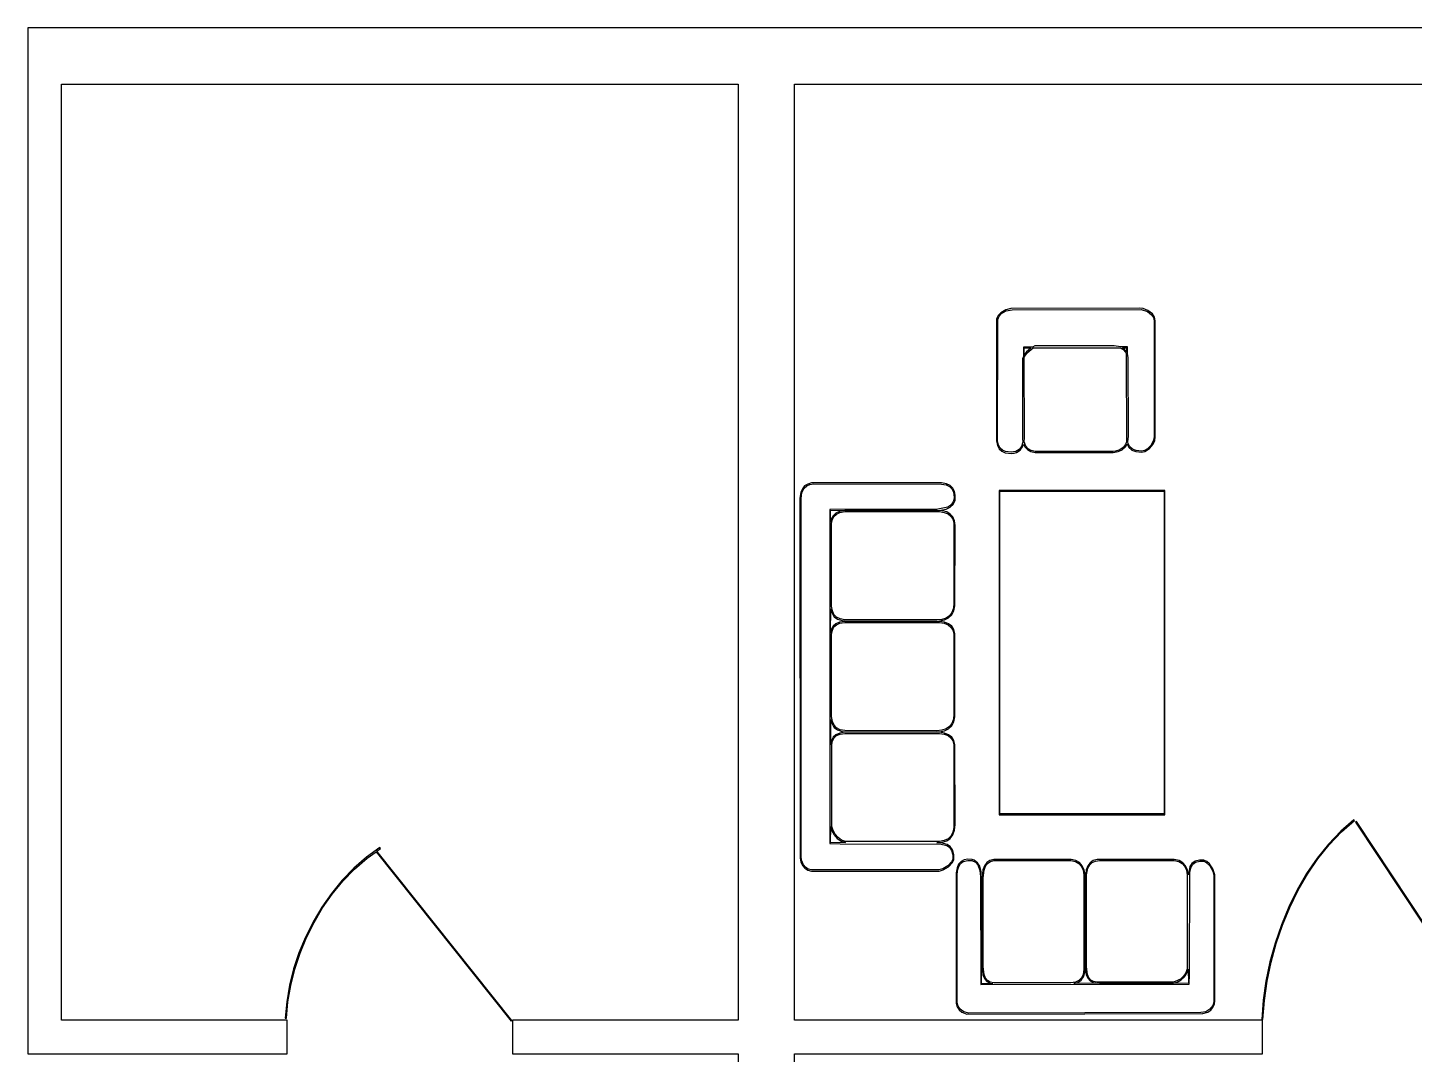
# Model space of a CAD drawing. Header units: metres. Extents: x -12.3 to 21.7, y -8.9 to 7.5.
# Drawn here: x -12.35 to -6.2, y 2.9 to 7.45 of the extents above; entities that cross this region are included whole.
import ezdxf

# ---------------------------------------------------------------- set-up
doc = ezdxf.new("R2010")
doc.units = ezdxf.units.M

msp = doc.modelspace()

# ---------------------------------------------------------------- linework, layer by layer
for p, q in [((10.35, 7.45), (-12.35, 7.45)), ((-12.35, 7.45), (-12.35, 2.89999)), ((-12.2, 3.04999), (-12.2, 7.2)), ((-12.2, 7.2), (-9.2, 7.2)), ((-9.2, 7.2), (-9.2, 3.04999)), ((-8.95, 3.04999), (-8.95, 7.2)), ((-8.95, 7.2), (-5.17499, 7.2)), ((-8.05345, 6.15814), (-8.05389, 5.6179)), ((-8.04655, 6.17412), (-8.05345, 6.15814)), ((-8.04892, 5.61838), (-8.04857, 6.15712)), ((-8.04857, 6.15712), (-8.0424, 6.17133)), ((-8.03493, 6.18652), (-8.04655, 6.17412)), ((-8.0424, 6.17133), (-8.03178, 6.18263)), ((-8.01309, 6.1989), (-8.03493, 6.18652)), ((-8.03178, 6.18263), (-8.01128, 6.19424)), ((-7.99107, 6.20445), (-8.01309, 6.1989)), ((-8.01128, 6.19424), (-7.98459, 6.19983)), ((-7.41766, 6.20668), (-7.99107, 6.20445)), ((-7.98459, 6.19983), (-7.41193, 6.20126)), ((-7.40428, 6.2049), (-7.41766, 6.20668)), ((-7.41193, 6.20126), (-7.38469, 6.19182)), ((-7.38226, 6.19618), (-7.40428, 6.2049)), ((-7.38469, 6.19182), (-7.36624, 6.17755)), ((-7.36253, 6.18089), (-7.38226, 6.19618)), ((-7.36624, 6.17755), (-7.35799, 6.16515)), ((-7.35341, 6.16716), (-7.36253, 6.18089)), ((-7.35799, 6.16515), (-7.35486, 6.15076)), ((-7.35486, 6.15076), (-7.35486, 5.636)), ((-7.34987, 6.15103), (-7.35341, 6.16716)), ((-7.34987, 5.6358), (-7.34987, 6.15103)), ((-7.89476, 6.03419), (-7.93459, 6.03412)), ((-7.93459, 6.03412), (-7.93459, 5.99287)), ((-7.93105, 6.03058), (-7.90175, 6.02983)), ((-7.93094, 5.99971), (-7.93105, 6.03058)), ((-7.90175, 6.02983), (-7.92126, 6.01265)), ((-7.91754, 6.00931), (-7.89075, 6.03065)), ((-7.88338, 6.03922), (-7.89476, 6.03419)), ((-7.89075, 6.03065), (-7.50523, 6.03108)), ((-7.53265, 6.04001), (-7.88338, 6.03922)), ((-7.50345, 6.03575), (-7.53265, 6.04001)), ((-7.50523, 6.03108), (-7.49202, 6.02348)), ((-7.4734, 6.03503), (-7.50345, 6.03575)), ((-7.49481, 6.03146), (-7.47693, 6.03149)), ((-7.48882, 6.02731), (-7.49481, 6.03146)), ((-7.47774, 6.01378), (-7.48882, 6.02731)), ((-7.47693, 6.03149), (-7.47774, 6.01378)), ((-7.4734, 6.00426), (-7.4734, 6.03503)), ((-7.93861, 5.98164), (-7.93915, 5.62859)), ((-7.93459, 5.99287), (-7.93861, 5.98164)), ((-7.92126, 6.01265), (-7.93094, 5.99971)), ((-7.93089, 5.98911), (-7.91754, 6.00931)), ((-7.92958, 5.6313), (-7.93089, 5.98911)), ((-7.49202, 6.02348), (-7.48096, 6.00961)), ((-7.48096, 6.00961), (-7.47823, 6.00291)), ((-7.47823, 6.00291), (-7.47678, 5.61433)), ((-7.46938, 5.98831), (-7.4734, 6.00426)), ((-7.46838, 5.63956), (-7.46938, 5.98831)), ((-8.05389, 5.6179), (-8.04977, 5.59824)), ((-8.04977, 5.59824), (-8.04163, 5.58302)), ((-8.04507, 5.59991), (-8.04892, 5.61838)), ((-8.03767, 5.58611), (-8.04507, 5.59991)), ((-7.93661, 5.61296), (-7.94337, 5.59354)), ((-7.93915, 5.62859), (-7.93661, 5.61296)), ((-7.93896, 5.59117), (-7.93385, 5.60382)), ((-7.93385, 5.60382), (-7.92841, 5.59233)), ((-7.93129, 5.6138), (-7.92958, 5.6313)), ((-7.92418, 5.595), (-7.93129, 5.6138)), ((-7.48155, 5.60217), (-7.49191, 5.58876)), ((-7.48224, 5.59195), (-7.4747, 5.60527)), ((-7.47678, 5.61433), (-7.48155, 5.60217)), ((-7.4747, 5.60527), (-7.46672, 5.58899)), ((-7.47168, 5.61403), (-7.46838, 5.63956)), ((-7.46942, 5.60487), (-7.47168, 5.61403)), ((-7.46275, 5.59203), (-7.46942, 5.60487)), ((-7.36789, 5.59972), (-7.38449, 5.58278)), ((-7.37511, 5.58403), (-7.35916, 5.60403)), ((-7.35718, 5.62105), (-7.36789, 5.59972)), ((-7.35916, 5.60403), (-7.35239, 5.61963)), ((-7.35486, 5.636), (-7.35718, 5.62105)), ((-7.35239, 5.61963), (-7.34987, 5.6358)), ((-8.04163, 5.58302), (-8.02972, 5.57227)), ((-8.02704, 5.57648), (-8.03767, 5.58611)), ((-8.02972, 5.57227), (-8.01485, 5.56573)), ((-8.01347, 5.57054), (-8.02704, 5.57648)), ((-8.01485, 5.56573), (-7.98816, 5.5625)), ((-7.9883, 5.56749), (-8.01347, 5.57054)), ((-7.96759, 5.57114), (-7.9883, 5.56749)), ((-7.98816, 5.5625), (-7.97623, 5.56352)), ((-7.97623, 5.56352), (-7.96576, 5.56648)), ((-7.95296, 5.58055), (-7.96759, 5.57114)), ((-7.96576, 5.56648), (-7.94949, 5.57695)), ((-7.94337, 5.59354), (-7.95296, 5.58055)), ((-7.94949, 5.57695), (-7.93896, 5.59117)), ((-7.92841, 5.59233), (-7.91713, 5.57956)), ((-7.91399, 5.58344), (-7.92418, 5.595)), ((-7.91713, 5.57956), (-7.90196, 5.57095)), ((-7.90019, 5.57562), (-7.91399, 5.58344)), ((-7.90196, 5.57095), (-7.88321, 5.5667)), ((-7.88269, 5.57167), (-7.90019, 5.57562)), ((-7.88321, 5.5667), (-7.5365, 5.56668)), ((-7.53694, 5.57167), (-7.88269, 5.57167)), ((-7.5257, 5.57315), (-7.53694, 5.57167)), ((-7.5365, 5.56668), (-7.5141, 5.57085)), ((-7.50659, 5.57906), (-7.5257, 5.57315)), ((-7.5141, 5.57085), (-7.49594, 5.57927)), ((-7.49191, 5.58876), (-7.50659, 5.57906)), ((-7.49594, 5.57927), (-7.48224, 5.59195)), ((-7.46672, 5.58899), (-7.45404, 5.57768)), ((-7.45145, 5.58195), (-7.46275, 5.59203)), ((-7.45404, 5.57768), (-7.4355, 5.57051)), ((-7.43439, 5.57539), (-7.45145, 5.58195)), ((-7.4355, 5.57051), (-7.41028, 5.56804)), ((-7.41043, 5.57304), (-7.43439, 5.57539)), ((-7.39731, 5.57565), (-7.41043, 5.57304)), ((-7.41028, 5.56804), (-7.39552, 5.57097)), ((-7.38449, 5.58278), (-7.39731, 5.57565)), ((-7.39552, 5.57097), (-7.37511, 5.58403)), ((-8.90472, 5.41823), (-8.91486, 5.40596)), ((-8.90636, 5.40932), (-8.89569, 5.41887)), ((-8.89131, 5.42694), (-8.90472, 5.41823)), ((-8.89569, 5.41887), (-8.88206, 5.42499)), ((-8.87471, 5.43156), (-8.89131, 5.42694)), ((-8.88206, 5.42499), (-8.86507, 5.42717)), ((-8.29788, 5.43164), (-8.87471, 5.43156)), ((-8.86507, 5.42717), (-8.29831, 5.42667)), ((-8.29831, 5.42667), (-8.27711, 5.42279)), ((-8.27562, 5.42757), (-8.29788, 5.43164)), ((-8.27711, 5.42279), (-8.26186, 5.4156)), ((-8.25902, 5.41971), (-8.27562, 5.42757)), ((-8.26186, 5.4156), (-8.25154, 5.4055)), ((-8.24747, 5.40842), (-8.25902, 5.41971)), ((-8.92169, 5.39069), (-8.92555, 5.36334)), ((-8.92555, 5.36334), (-8.92508, 3.76779)), ((-8.91486, 5.40596), (-8.92169, 5.39069)), ((-8.92056, 5.36324), (-8.91692, 5.38921)), ((-8.92056, 3.7775), (-8.92056, 5.36324)), ((-8.91692, 5.38921), (-8.90636, 5.40932)), ((-8.25154, 5.4055), (-8.24513, 5.39247)), ((-8.24039, 5.39401), (-8.24747, 5.40842)), ((-8.2428, 5.35643), (-8.24571, 5.34734)), ((-8.24513, 5.39247), (-8.24174, 5.36742)), ((-8.24174, 5.36742), (-8.2428, 5.35643)), ((-8.24113, 5.34531), (-8.2379, 5.35542)), ((-8.23712, 5.37682), (-8.24039, 5.39401)), ((-8.2379, 5.35542), (-8.23712, 5.37682)), ((-7.30679, 5.39862), (-8.04247, 5.39862)), ((-8.04247, 5.39862), (-8.04247, 3.96042)), ((-8.03893, 3.96396), (-8.03893, 5.39508)), ((-8.03893, 5.39508), (-7.31033, 5.39508)), ((-7.31033, 5.39508), (-7.31033, 3.96396)), ((-7.30679, 3.96042), (-7.30679, 5.39862)), ((-8.3136, 5.31525), (-8.79309, 5.31378)), ((-8.79309, 5.31378), (-8.79309, 3.83282)), ((-8.78955, 5.31026), (-8.30136, 5.31093)), ((-8.78955, 5.25708), (-8.78955, 5.31026)), ((-8.76654, 5.2981), (-8.77876, 5.28654)), ((-8.77475, 5.28357), (-8.76378, 5.29393)), ((-8.74947, 5.30585), (-8.76654, 5.2981)), ((-8.76378, 5.29393), (-8.74803, 5.30106)), ((-8.72713, 5.30975), (-8.74947, 5.30585)), ((-8.74803, 5.30106), (-8.72673, 5.30476)), ((-8.31902, 5.31024), (-8.72713, 5.30975)), ((-8.72673, 5.30476), (-8.30673, 5.30479)), ((-8.29472, 5.30843), (-8.31902, 5.31024)), ((-8.27028, 5.32411), (-8.3136, 5.31525)), ((-8.30673, 5.30479), (-8.28543, 5.30133)), ((-8.30136, 5.31093), (-8.27672, 5.31616)), ((-8.27457, 5.30295), (-8.29472, 5.30843)), ((-8.28543, 5.30133), (-8.2686, 5.29451)), ((-8.27672, 5.31616), (-8.25996, 5.32408)), ((-8.25868, 5.29376), (-8.27457, 5.30295)), ((-8.25589, 5.33345), (-8.27028, 5.32411)), ((-8.2686, 5.29451), (-8.25612, 5.28445)), ((-8.25996, 5.32408), (-8.24612, 5.33679)), ((-8.24719, 5.28081), (-8.25868, 5.29376)), ((-8.24571, 5.34734), (-8.25589, 5.33345)), ((-8.24612, 5.33679), (-8.24113, 5.34531)), ((-8.78651, 5.27124), (-8.78955, 5.25708)), ((-8.77876, 5.28654), (-8.78651, 5.27124)), ((-8.78523, 5.25183), (-8.78177, 5.26967)), ((-8.78522, 4.88573), (-8.78523, 5.25183)), ((-8.78177, 5.26967), (-8.77475, 5.28357)), ((-8.25612, 5.28445), (-8.24773, 5.27098)), ((-8.24773, 5.27098), (-8.24339, 5.25362)), ((-8.2402, 5.26404), (-8.24719, 5.28081)), ((-8.24339, 5.25362), (-8.24284, 4.90033)), ((-8.23784, 5.24338), (-8.2402, 5.26404)), ((-8.23843, 4.88707), (-8.23784, 5.24338)), ((-8.78955, 4.76733), (-8.78885, 4.87366)), ((-8.78885, 4.87366), (-8.78317, 4.85382)), ((-8.78171, 4.86453), (-8.78522, 4.88573)), ((-8.77458, 4.8484), (-8.78171, 4.86453)), ((-8.25238, 4.84648), (-8.24312, 4.8644)), ((-8.24509, 4.87616), (-8.25162, 4.85715)), ((-8.24284, 4.90033), (-8.24509, 4.87616)), ((-8.24312, 4.8644), (-8.23843, 4.88707)), ((-8.77876, 4.79614), (-8.78651, 4.78128)), ((-8.78317, 4.85382), (-8.77324, 4.83865)), ((-8.76654, 4.80721), (-8.77876, 4.79614)), ((-8.7748, 4.79309), (-8.76387, 4.80298)), ((-8.76358, 4.83679), (-8.77458, 4.8484)), ((-8.77324, 4.83865), (-8.75864, 4.82797)), ((-8.74947, 4.81453), (-8.76654, 4.80721)), ((-8.76387, 4.80298), (-8.74811, 4.80972)), ((-8.74792, 4.82904), (-8.76358, 4.83679)), ((-8.75864, 4.82797), (-8.73898, 4.82167)), ((-8.72713, 4.81816), (-8.74947, 4.81453)), ((-8.74811, 4.80972), (-8.72676, 4.81319)), ((-8.7267, 4.82509), (-8.74792, 4.82904)), ((-8.73898, 4.82167), (-8.71387, 4.8196)), ((-8.30635, 4.81816), (-8.72713, 4.81816)), ((-8.72676, 4.81319), (-8.30673, 4.81319)), ((-8.31911, 4.8246), (-8.7267, 4.82509)), ((-8.71387, 4.8196), (-8.30635, 4.82013)), ((-8.29568, 4.82664), (-8.31911, 4.8246)), ((-8.30673, 4.81319), (-8.28543, 4.80971)), ((-8.30635, 4.82013), (-8.28412, 4.82445)), ((-8.28412, 4.81453), (-8.30635, 4.81816)), ((-8.27676, 4.83276), (-8.29568, 4.82664)), ((-8.28543, 4.80971), (-8.2686, 4.80289)), ((-8.28412, 4.82445), (-8.26608, 4.83319)), ((-8.26608, 4.80721), (-8.28412, 4.81453)), ((-8.26216, 4.84285), (-8.27676, 4.83276)), ((-8.2686, 4.80289), (-8.25612, 4.79283)), ((-8.26608, 4.83319), (-8.25238, 4.84648)), ((-8.25238, 4.79614), (-8.26608, 4.80721)), ((-8.25162, 4.85715), (-8.26216, 4.84285)), ((-8.24312, 4.78128), (-8.25238, 4.79614)), ((-8.78651, 4.78128), (-8.78955, 4.76733)), ((-8.78523, 4.76213), (-8.78178, 4.77966)), ((-8.78522, 4.39581), (-8.78523, 4.76213)), ((-8.78178, 4.77966), (-8.7748, 4.79309)), ((-8.25612, 4.79283), (-8.24773, 4.77936)), ((-8.24773, 4.77936), (-8.24339, 4.76199)), ((-8.24339, 4.76199), (-8.24284, 4.40871)), ((-8.23843, 4.76257), (-8.24312, 4.78128)), ((-8.23843, 4.39545), (-8.23843, 4.76257)), ((-8.78912, 4.27097), (-8.78885, 4.38351)), ((-8.78885, 4.38351), (-8.78317, 4.36322)), ((-8.78171, 4.37413), (-8.78522, 4.39581)), ((-8.77455, 4.35754), (-8.78171, 4.37413)), ((-8.25238, 4.35486), (-8.24312, 4.37277)), ((-8.24509, 4.38454), (-8.25162, 4.36552)), ((-8.24284, 4.40871), (-8.24509, 4.38454)), ((-8.24312, 4.37277), (-8.23843, 4.39545)), ((-8.77808, 4.30453), (-8.78558, 4.28967)), ((-8.78317, 4.36322), (-8.77324, 4.34764)), ((-8.76613, 4.3156), (-8.77808, 4.30453)), ((-8.76353, 4.34557), (-8.77455, 4.35754)), ((-8.77408, 4.30154), (-8.76343, 4.3114)), ((-8.77324, 4.34764), (-8.75864, 4.33664)), ((-8.7493, 4.32292), (-8.76613, 4.3156)), ((-8.74788, 4.33757), (-8.76353, 4.34557)), ((-8.76343, 4.3114), (-8.74792, 4.31812)), ((-8.75864, 4.33664), (-8.73898, 4.33012)), ((-8.72711, 4.32655), (-8.7493, 4.32292)), ((-8.74792, 4.31812), (-8.72673, 4.32156)), ((-8.7267, 4.3335), (-8.74788, 4.33757)), ((-8.73898, 4.33012), (-8.71387, 4.32797)), ((-8.30635, 4.32655), (-8.72711, 4.32655)), ((-8.72673, 4.32156), (-8.30673, 4.32156)), ((-8.31911, 4.33298), (-8.7267, 4.3335)), ((-8.71387, 4.32797), (-8.30635, 4.32851)), ((-8.29568, 4.33504), (-8.31911, 4.33298)), ((-8.30673, 4.32156), (-8.28543, 4.3181)), ((-8.30635, 4.32851), (-8.28412, 4.33282)), ((-8.28412, 4.32292), (-8.30635, 4.32655)), ((-8.27676, 4.34114), (-8.29568, 4.33504)), ((-8.28543, 4.3181), (-8.2686, 4.31128)), ((-8.28412, 4.33282), (-8.26608, 4.34157)), ((-8.26608, 4.3156), (-8.28412, 4.32292)), ((-8.26216, 4.35123), (-8.27676, 4.34114)), ((-8.2686, 4.31128), (-8.25612, 4.30122)), ((-8.26608, 4.34157), (-8.25238, 4.35486)), ((-8.25238, 4.30453), (-8.26608, 4.3156)), ((-8.25162, 4.36552), (-8.26216, 4.35123)), ((-8.24312, 4.28967), (-8.25238, 4.30453)), ((-8.78558, 4.28967), (-8.78912, 4.27097)), ((-8.78415, 4.27054), (-8.78084, 4.28812)), ((-8.78391, 3.90871), (-8.78415, 4.27054)), ((-8.78084, 4.28812), (-8.77408, 4.30154)), ((-8.25612, 4.30122), (-8.24773, 4.28775)), ((-8.24773, 4.28775), (-8.24339, 4.27039)), ((-8.24339, 4.27039), (-8.24341, 3.90433)), ((-8.23843, 4.27097), (-8.24312, 4.28967)), ((-8.23784, 3.91699), (-8.23843, 4.27097)), ((-8.04247, 3.96042), (-7.30679, 3.96042)), ((-7.31033, 3.96396), (-8.03893, 3.96396)), ((-6.46922, 3.9384), (-6.52736, 3.88779)), ((-6.46593, 3.93463), (-6.46922, 3.9384)), ((-8.78955, 3.83636), (-8.78885, 3.90797)), ((-8.78885, 3.90797), (-8.78358, 3.88947)), ((-8.77896, 3.89139), (-8.78391, 3.90871)), ((-8.78358, 3.88947), (-8.77374, 3.87161)), ((-8.76964, 3.87448), (-8.77896, 3.89139)), ((-8.7567, 3.85963), (-8.76964, 3.87448)), ((-8.24785, 3.88281), (-8.25639, 3.86623)), ((-8.24341, 3.90433), (-8.24785, 3.88281)), ((-8.24719, 3.87163), (-8.2402, 3.89191)), ((-8.2402, 3.89191), (-8.23784, 3.91699)), ((-6.52736, 3.88779), (-6.58185, 3.8307)), ((-6.57809, 3.82741), (-6.52391, 3.88417)), ((-6.52391, 3.88417), (-6.46593, 3.93463)), ((-6.45773, 3.93007), (-6.4619, 3.92731)), ((-6.4619, 3.92731), (-5.87607, 3.04283)), ((-5.87482, 3.04999), (-6.45773, 3.93007)), ((-10.7882, 3.81543), (-10.8479, 3.77222)), ((-10.7852, 3.81139), (-10.7882, 3.81543)), ((-8.79309, 3.83282), (-8.74724, 3.83136)), ((-8.72411, 3.83728), (-8.78955, 3.83636)), ((-8.77374, 3.87161), (-8.76007, 3.85594)), ((-8.76007, 3.85594), (-8.74327, 3.84399)), ((-8.74095, 3.84842), (-8.7567, 3.85963)), ((-8.74724, 3.83136), (-8.29912, 3.83054)), ((-8.74327, 3.84399), (-8.72411, 3.83728)), ((-8.72325, 3.84221), (-8.74095, 3.84842)), ((-8.30679, 3.84189), (-8.72325, 3.84221)), ((-8.31902, 3.83636), (-8.29472, 3.83852)), ((-8.2986, 3.83551), (-8.31902, 3.83636)), ((-8.28566, 3.84598), (-8.30679, 3.84189)), ((-8.29912, 3.83054), (-8.27473, 3.8246)), ((-8.27264, 3.82913), (-8.2986, 3.83551)), ((-8.29472, 3.83852), (-8.27457, 3.84503)), ((-8.26894, 3.85408), (-8.28566, 3.84598)), ((-8.27473, 3.8246), (-8.26221, 3.81618)), ((-8.27457, 3.84503), (-8.25868, 3.85603)), ((-8.25871, 3.81975), (-8.27264, 3.82913)), ((-8.25639, 3.86623), (-8.26894, 3.85408)), ((-8.26221, 3.81618), (-8.25307, 3.8028)), ((-8.2485, 3.80484), (-8.25871, 3.81975)), ((-8.25868, 3.85603), (-8.24719, 3.87163)), ((-6.58185, 3.8307), (-6.63232, 3.76796)), ((-6.62831, 3.76498), (-6.57809, 3.82741)), ((-10.8479, 3.77222), (-10.9039, 3.72346)), ((-10.9004, 3.71983), (-10.8448, 3.7683)), ((-10.8448, 3.7683), (-10.8054, 3.7968)), ((-10.8054, 3.7968), (-10.2067, 3.04558)), ((-10.8013, 3.79973), (-10.7852, 3.81139)), ((-10.2028, 3.04869), (-10.8013, 3.79973)), ((-8.92508, 3.76779), (-8.92137, 3.75034)), ((-8.91879, 3.75981), (-8.92056, 3.7775)), ((-8.91002, 3.73825), (-8.91879, 3.75981)), ((-8.25322, 3.75131), (-8.26959, 3.73361)), ((-8.24791, 3.76363), (-8.25322, 3.75131)), ((-8.25307, 3.8028), (-8.24794, 3.78262)), ((-8.24896, 3.74867), (-8.24303, 3.76256)), ((-8.24297, 3.7832), (-8.2485, 3.80484)), ((-8.24794, 3.78262), (-8.24791, 3.76363)), ((-8.24303, 3.76256), (-8.24297, 3.7832)), ((-8.21121, 3.75305), (-8.22174, 3.74152)), ((-8.21317, 3.74451), (-8.2025, 3.7527)), ((-8.19778, 3.76015), (-8.21121, 3.75305)), ((-8.2025, 3.7527), (-8.1813, 3.75842)), ((-8.18176, 3.7634), (-8.19778, 3.76015)), ((-8.16182, 3.76263), (-8.18176, 3.7634)), ((-8.1813, 3.75842), (-8.1629, 3.75775)), ((-8.1629, 3.75775), (-8.14757, 3.75049)), ((-8.1524, 3.75938), (-8.16182, 3.76263)), ((-8.13792, 3.74803), (-8.1524, 3.75938)), ((-8.0831, 3.75746), (-8.09694, 3.7482)), ((-8.09351, 3.74458), (-8.08105, 3.7529)), ((-8.06566, 3.76215), (-8.0831, 3.75746)), ((-8.08105, 3.7529), (-8.06505, 3.75719)), ((-7.72357, 3.76215), (-8.06566, 3.76215)), ((-8.06505, 3.75719), (-7.72408, 3.75717)), ((-7.72408, 3.75717), (-7.70418, 3.75278)), ((-7.70244, 3.75746), (-7.72357, 3.76215)), ((-7.70418, 3.75278), (-7.68884, 3.74429)), ((-7.68573, 3.7482), (-7.70244, 3.75746)), ((-7.62498, 3.75742), (-7.63884, 3.74817)), ((-7.62958, 3.74921), (-7.61542, 3.75552)), ((-7.60756, 3.7621), (-7.62498, 3.75742)), ((-7.61542, 3.75552), (-7.59734, 3.75771)), ((-7.26546, 3.7621), (-7.60756, 3.7621)), ((-7.59734, 3.75771), (-7.26598, 3.75713)), ((-7.26598, 3.75713), (-7.24608, 3.75273)), ((-7.24432, 3.75742), (-7.26546, 3.7621)), ((-7.24608, 3.75273), (-7.23073, 3.74425)), ((-7.22763, 3.74817), (-7.24432, 3.75742)), ((-7.17323, 3.75439), (-7.18712, 3.74443)), ((-7.15308, 3.75978), (-7.17323, 3.75439)), ((-7.17111, 3.74986), (-7.15247, 3.75482)), ((-7.13383, 3.75969), (-7.15308, 3.75978)), ((-7.15247, 3.75482), (-7.13498, 3.75482)), ((-7.13498, 3.75482), (-7.12366, 3.7496)), ((-7.1209, 3.75377), (-7.13383, 3.75969)), ((-7.10872, 3.7431), (-7.1209, 3.75377)), ((-6.63232, 3.76796), (-6.67862, 3.7002)), ((-6.67439, 3.69753), (-6.62831, 3.76498)), ((-10.9039, 3.72346), (-10.9557, 3.66988)), ((-10.952, 3.66655), (-10.9004, 3.71983)), ((-8.92137, 3.75034), (-8.9142, 3.73549)), ((-8.9142, 3.73549), (-8.90379, 3.72371)), ((-8.90056, 3.72752), (-8.91002, 3.73825)), ((-8.90379, 3.72371), (-8.8904, 3.71542)), ((-8.88841, 3.72002), (-8.90056, 3.72752)), ((-8.8904, 3.71542), (-8.87425, 3.71107)), ((-8.87361, 3.71603), (-8.88841, 3.72002)), ((-8.87425, 3.71107), (-8.30882, 3.71114)), ((-8.30949, 3.71609), (-8.87361, 3.71603)), ((-8.2926, 3.72052), (-8.30949, 3.71609)), ((-8.30882, 3.71114), (-8.29082, 3.71585)), ((-8.26959, 3.73361), (-8.2926, 3.72052)), ((-8.29082, 3.71585), (-8.26649, 3.72968)), ((-8.26649, 3.72968), (-8.24896, 3.74867)), ((-8.22905, 3.72491), (-8.23286, 3.70265)), ((-8.23286, 3.70265), (-8.23271, 3.12596)), ((-8.22174, 3.74152), (-8.22905, 3.72491)), ((-8.22835, 3.68912), (-8.22649, 3.71368)), ((-8.22649, 3.71368), (-8.22125, 3.73186)), ((-8.22125, 3.73186), (-8.21317, 3.74451)), ((-8.14757, 3.75049), (-8.1369, 3.73798)), ((-8.12843, 3.73239), (-8.13792, 3.74803)), ((-8.1369, 3.73798), (-8.12779, 3.71408)), ((-8.12134, 3.70688), (-8.12843, 3.73239)), ((-8.12779, 3.71408), (-8.12474, 3.68697)), ((-8.11974, 3.21111), (-8.12134, 3.70688)), ((-8.11407, 3.71648), (-8.11789, 3.68159)), ((-8.10725, 3.7345), (-8.11407, 3.71648)), ((-8.11288, 3.6815), (-8.10924, 3.71524)), ((-8.10924, 3.71524), (-8.10286, 3.73212)), ((-8.09694, 3.7482), (-8.10725, 3.7345)), ((-8.10286, 3.73212), (-8.09351, 3.74458)), ((-7.68884, 3.74429), (-7.67757, 3.73178)), ((-7.67337, 3.7345), (-7.68573, 3.7482)), ((-7.67757, 3.73178), (-7.67, 3.71503)), ((-7.66521, 3.71648), (-7.67337, 3.7345)), ((-7.67, 3.71503), (-7.66617, 3.69382)), ((-7.66617, 3.69382), (-7.66617, 3.27397)), ((-7.66119, 3.69424), (-7.66521, 3.71648)), ((-7.66069, 3.28682), (-7.66119, 3.69424)), ((-7.65598, 3.71643), (-7.65977, 3.68155)), ((-7.64914, 3.73447), (-7.65598, 3.71643)), ((-7.65479, 3.28685), (-7.65437, 3.69385)), ((-7.65437, 3.69385), (-7.64832, 3.7242)), ((-7.63884, 3.74817), (-7.64914, 3.73447)), ((-7.64832, 3.7242), (-7.64044, 3.73885)), ((-7.64044, 3.73885), (-7.62958, 3.74921)), ((-7.23073, 3.74425), (-7.21945, 3.73175)), ((-7.21526, 3.73447), (-7.22763, 3.74817)), ((-7.21945, 3.73175), (-7.2119, 3.71498)), ((-7.20711, 3.71643), (-7.21526, 3.73447)), ((-7.2119, 3.71498), (-7.20807, 3.69379)), ((-7.20807, 3.69379), (-7.20837, 3.27739)), ((-7.20308, 3.6942), (-7.20711, 3.71643)), ((-7.19588, 3.73076), (-7.20308, 3.6942)), ((-7.1976, 3.25568), (-7.19684, 3.70467)), ((-7.19684, 3.70467), (-7.19128, 3.72878)), ((-7.18712, 3.74443), (-7.19588, 3.73076)), ((-7.19128, 3.72878), (-7.18347, 3.74103)), ((-7.18347, 3.74103), (-7.17111, 3.74986)), ((-7.12366, 3.7496), (-7.10721, 3.7334)), ((-7.09389, 3.72086), (-7.10872, 3.7431)), ((-7.10721, 3.7334), (-7.09502, 3.71068)), ((-7.09502, 3.71068), (-7.09088, 3.69412)), ((-7.08592, 3.69476), (-7.09389, 3.72086)), ((-7.09088, 3.69412), (-7.09088, 3.12955)), ((-7.08533, 3.13763), (-7.08592, 3.69476)), ((-6.67862, 3.7002), (-6.72057, 3.62802)), ((-6.71616, 3.62566), (-6.67439, 3.69753)), ((-10.9557, 3.66988), (-11.0033, 3.61197)), ((-10.9994, 3.60895), (-10.952, 3.66655)), ((-8.22777, 3.12663), (-8.22835, 3.68912)), ((-8.12474, 3.68697), (-8.12326, 3.20757)), ((-8.11789, 3.68159), (-8.11789, 3.28682)), ((-8.11288, 3.2869), (-8.11288, 3.6815)), ((-7.65977, 3.68155), (-7.65936, 3.27357)), ((-6.72057, 3.62802), (-6.75798, 3.55209)), ((-11.0033, 3.61197), (-11.0465, 3.55031)), ((-11.0423, 3.54759), (-10.9994, 3.60895)), ((-6.75343, 3.55003), (-6.71616, 3.62566)), ((-11.0465, 3.55031), (-11.0849, 3.48541)), ((-11.0805, 3.48303), (-11.0423, 3.54759)), ((-6.75798, 3.55209), (-6.79071, 3.47302)), ((-6.78603, 3.47125), (-6.75343, 3.55003)), ((-11.0849, 3.48541), (-11.1186, 3.41785)), ((-11.114, 3.41577), (-11.0805, 3.48303)), ((-6.79071, 3.47302), (-6.81857, 3.39143)), ((-6.81378, 3.38997), (-6.78603, 3.47125)), ((-11.1186, 3.41785), (-11.1472, 3.34811)), ((-11.1425, 3.34637), (-11.114, 3.41577)), ((-6.81857, 3.39143), (-6.84138, 3.30798)), ((-6.83652, 3.30681), (-6.81378, 3.38997)), ((-11.1472, 3.34811), (-11.1707, 3.27676)), ((-11.1659, 3.27538), (-11.1425, 3.34637)), ((-11.1707, 3.27676), (-11.1888, 3.20435)), ((-11.1839, 3.20332), (-11.1659, 3.27538)), ((-8.11789, 3.28682), (-8.11407, 3.25122)), ((-8.10924, 3.2525), (-8.11288, 3.2869)), ((-7.66617, 3.27397), (-7.66998, 3.25272)), ((-7.66876, 3.24205), (-7.66269, 3.2617)), ((-7.66269, 3.2617), (-7.66069, 3.28682)), ((-7.65936, 3.27357), (-7.65598, 3.25169)), ((-7.65114, 3.25301), (-7.65479, 3.28685)), ((-7.21416, 3.25996), (-7.22458, 3.24472)), ((-7.20837, 3.27739), (-7.21416, 3.25996)), ((-7.20969, 3.25772), (-7.20343, 3.27658)), ((-7.20343, 3.27658), (-7.20261, 3.21329)), ((-6.84138, 3.30798), (-6.85898, 3.22327)), ((-6.85405, 3.22241), (-6.83652, 3.30681)), ((-11.1888, 3.20435), (-11.2013, 3.13139)), ((-11.1964, 3.13072), (-11.1839, 3.20332)), ((-8.12326, 3.20757), (-7.19907, 3.20976)), ((-8.07057, 3.21123), (-8.11974, 3.21111)), ((-8.11407, 3.25122), (-8.10725, 3.23415)), ((-8.10295, 3.23669), (-8.10924, 3.2525)), ((-8.10725, 3.23415), (-8.09694, 3.22194)), ((-8.09377, 3.2258), (-8.10295, 3.23669)), ((-8.09694, 3.22194), (-8.0831, 3.21417)), ((-8.08138, 3.21887), (-8.09377, 3.2258)), ((-8.0831, 3.21417), (-8.07057, 3.21123)), ((-8.06519, 3.21547), (-8.08138, 3.21887)), ((-7.72395, 3.21547), (-8.06519, 3.21547)), ((-7.70389, 3.21896), (-7.72395, 3.21547)), ((-7.71149, 3.21208), (-7.69354, 3.21753)), ((-7.20261, 3.21329), (-7.71149, 3.21208)), ((-7.68857, 3.22606), (-7.70389, 3.21896)), ((-7.69354, 3.21753), (-7.67902, 3.22746)), ((-7.67744, 3.23703), (-7.68857, 3.22606)), ((-7.67902, 3.22746), (-7.66876, 3.24205)), ((-7.66998, 3.25272), (-7.67744, 3.23703)), ((-7.65598, 3.25169), (-7.64914, 3.23535)), ((-7.64491, 3.23799), (-7.65114, 3.25301)), ((-7.64914, 3.23535), (-7.63884, 3.22394)), ((-7.63582, 3.22794), (-7.64491, 3.23799)), ((-7.63884, 3.22394), (-7.62498, 3.21692)), ((-7.62344, 3.22166), (-7.63582, 3.22794)), ((-7.62498, 3.21692), (-7.59747, 3.2133)), ((-7.60715, 3.21866), (-7.62344, 3.22166)), ((-7.27003, 3.21889), (-7.60715, 3.21866)), ((-7.59747, 3.2133), (-7.2693, 3.21394)), ((-7.26207, 3.22066), (-7.27003, 3.21889)), ((-7.2693, 3.21394), (-7.25206, 3.21892)), ((-7.23834, 3.23235), (-7.26207, 3.22066)), ((-7.25206, 3.21892), (-7.23543, 3.22827)), ((-7.22458, 3.24472), (-7.23834, 3.23235)), ((-7.23543, 3.22827), (-7.22083, 3.24141)), ((-7.22083, 3.24141), (-7.20969, 3.25772)), ((-7.19907, 3.20976), (-7.1976, 3.25568)), ((-6.85898, 3.22327), (-6.87117, 3.13792)), ((-6.86621, 3.13737), (-6.85405, 3.22241)), ((-7.08765, 3.12068), (-7.08533, 3.13763)), ((-6.87117, 3.13792), (-6.87779, 3.05276)), ((-6.8728, 3.05237), (-6.86621, 3.13737)), ((-11.2013, 3.13139), (-11.2081, 3.05862)), ((-11.2032, 3.05815), (-11.1964, 3.13072)), ((-8.23271, 3.12596), (-8.22797, 3.10936)), ((-8.22797, 3.10936), (-8.21924, 3.09595)), ((-8.22342, 3.11143), (-8.22777, 3.12663)), ((-8.2155, 3.09926), (-8.22342, 3.11143)), ((-8.21924, 3.09595), (-8.20737, 3.08582)), ((-8.19833, 3.08649), (-8.2155, 3.09926)), ((-8.20737, 3.08582), (-8.18541, 3.07684)), ((-8.17686, 3.08052), (-8.19833, 3.08649)), ((-8.18541, 3.07684), (-7.13948, 3.07889)), ((-7.14778, 3.0834), (-8.17686, 3.08052)), ((-7.12572, 3.08727), (-7.14778, 3.0834)), ((-7.13948, 3.07889), (-7.11682, 3.08572)), ((-7.10745, 3.09816), (-7.12572, 3.08727)), ((-7.11682, 3.08572), (-7.10411, 3.09445)), ((-7.09499, 3.11516), (-7.10745, 3.09816)), ((-7.10411, 3.09445), (-7.09415, 3.10619)), ((-7.09088, 3.12955), (-7.09499, 3.11516)), ((-7.09415, 3.10619), (-7.08765, 3.12068)), ((-11.2, 3.04999), (-12.2, 3.04999)), ((-11.2081, 3.05862), (-11.2032, 3.05815)), ((-11.2, 2.89999), (-11.2, 3.04999)), ((-10.2067, 3.04558), (-10.2028, 3.04869)), ((-9.2, 3.04999), (-10.2, 3.04999)), ((-10.2, 3.04999), (-10.2, 2.89999)), ((-6.875, 3.04999), (-8.95, 3.04999)), ((-6.87779, 3.05276), (-6.8728, 3.05237)), ((-6.875, 2.89999), (-6.875, 3.04999)), ((-12.35, 2.89999), (-11.2, 2.89999)), ((-10.2, 2.89999), (-9.2, 2.89999)), ((-9.2, 2.89999), (-9.2, 2.29999)), ((-8.95, 2.29999), (-8.95, 2.89999)), ((-8.95, 2.89999), (-6.875, 2.89999))]:
    msp.add_line(p, q)

doc.saveas('drawing.dxf')
